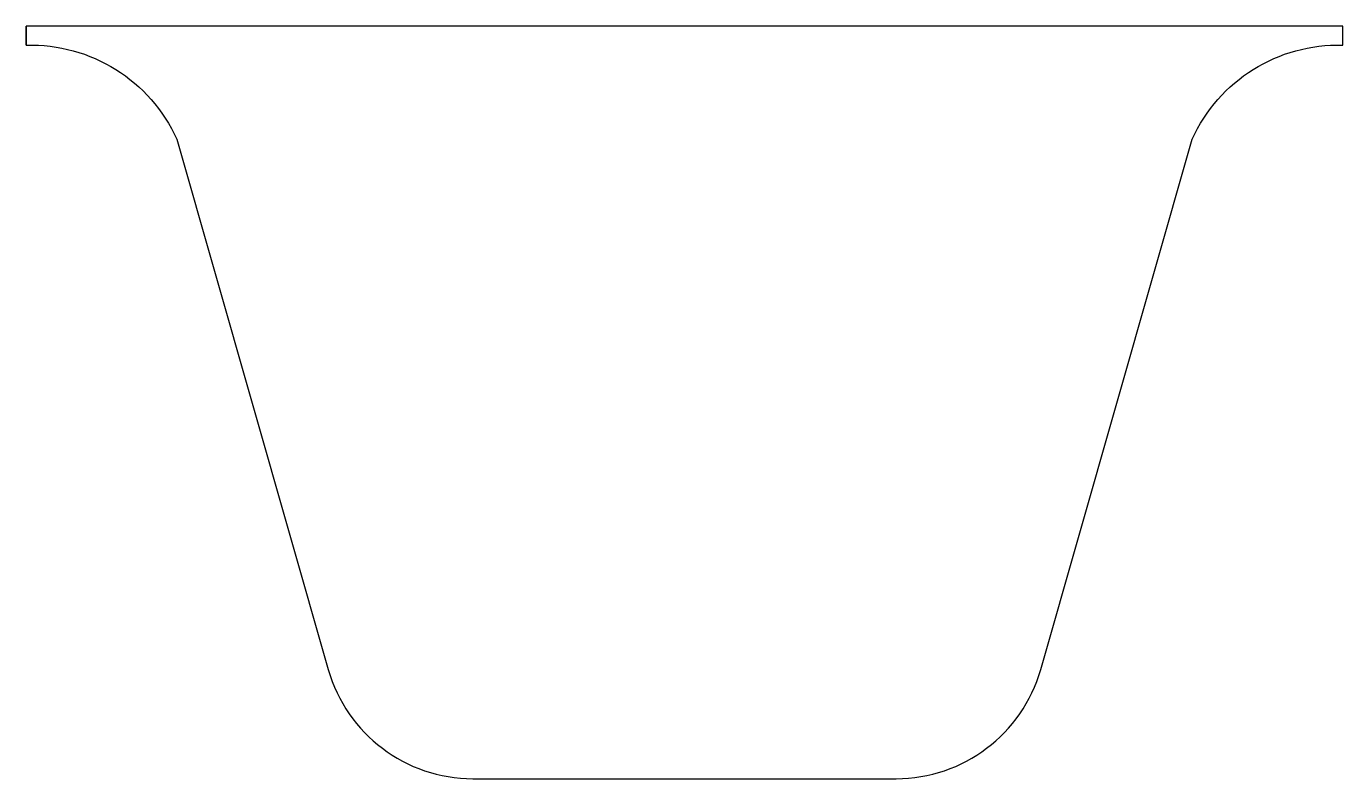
# Model space of a CAD drawing. Extents: x -0.35 to 0.35, y -0.4 to 0.
import ezdxf

# ---------------------------------------------------------------- set-up
doc = ezdxf.new("R2010")
doc.units = 0
doc.layers.add('SN', color=7, linetype='CONTINUOUS')

msp = doc.modelspace()

# ---------------------------------------------------------------- linework, layer by layer
at = {"layer": 'SN', "color": 0}
msp.add_lwpolyline([(-0.35, -0.01), (-0.35, 0), (-0.35, -0.01, -0.301762), (-0.27, -0.06), (-0.18943, -0.34198, 0.33486), (-0.11251, -0.4), (0.11251, -0.4, 0.33486), (0.18943, -0.34198), (0.27, -0.06, -0.301762), (0.35, -0.01), (0.35, 0), (-0.35, 0)], format="xyb", dxfattribs=at)

doc.saveas('drawing.dxf')
